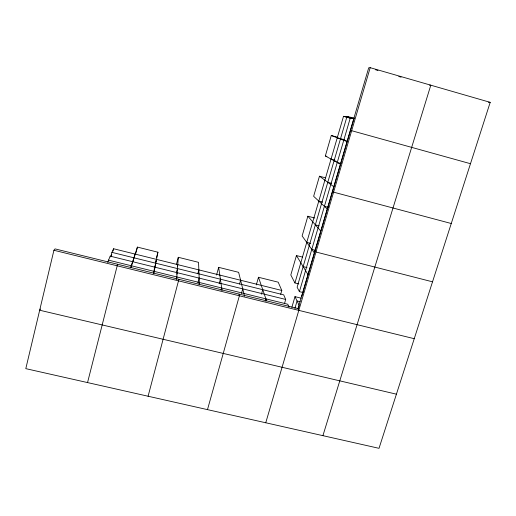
<?xml version="1.0" encoding="UTF-8"?>
<svg xmlns="http://www.w3.org/2000/svg" width="516" height="516" viewBox="0 0 516 516"><rect width="100%" height="100%" fill="white"/><g stroke="black" fill="none" stroke-linecap="round" stroke-linejoin="round"><path stroke-width="0.77" d="M178.897 279.317L148.092 396.236M176.665 279.188L178.304 257.291L198.544 262.334L199.434 284.78M153.723 273.557L157.928 252.208L137.417 247.1L130.613 267.881M297.964 308.568L55.051 248.893L53.922 250.273L25.8 368.65L379.015 448.32L490.2 102.349L370.198 67.68L368.714 67.796L297.964 308.568L298.809 310.368M107.721 262.405L110.14 256.142L285.696 299.448L284.574 303.305M110.753 256.974L111.907 252.363L113.597 248.744L281.794 290.456L280.672 294.326M113.023 251.053L113.597 248.744M87.546 382.575L117.59 264.257M130.922 267.288L131.309 265.753M131.445 266.379L132.638 261.696M132.915 261.715L133.915 257.806M134.154 257.91L135.134 254.085M135.85 253.246L137.417 247.1M156.535 257.561L157.928 252.208M155.503 263.283L156.516 259.387M154.142 269.429L155.761 263.212M153.762 271.868L154.974 267.204M153.749 272.925L154.155 271.371M176.446 264.295L178.304 257.291M177.343 266.204L177.756 264.656M176.433 272.448L177.459 268.578M176.743 274.222L177.156 272.674M176.214 279.272L176.833 276.95M197.802 273.744L198.847 269.887M197.925 282.723L199.17 278.105M198.931 284.026L199.344 282.491M216.539 275.06L218.655 267.34L238.631 272.319L244.565 296.184M219.132 283.8L220.403 279.201M221.061 290.282L221.693 287.986M239.534 284.064L240.598 280.24M207.484 409.633L239.392 295.784L239.011 294.081M241.456 293.423L242.739 288.85M256.31 284.922L258.477 277.266L278.195 282.181L281.794 290.456M261.451 294.23L262.747 289.67M265.243 301.183L265.908 298.861M302.673 257.142L296.442 255.555L290.811 274.976L294.926 282.955L298.79 283.923M314.754 218.023L307.858 216.223L302.124 235.973L314.47 253.098L301.783 296.249M325.635 177.872L319.469 176.214L313.638 196.299L327.389 209.128L320.9 231.22L307.858 216.223M340.56 164.314L325.344 155.948L331.278 135.514L337.49 137.224M294.926 282.955L343.521 116.3L351.422 118.319M346.855 117.042L297.119 287.199L299.403 291.63L303.26 292.585M291.863 307.323L294.984 296.648L301.202 298.19M299.403 291.63L350.338 117.822L353.989 118.635M294.888 308.445L297.074 300.976L300.125 301.725M314.689 252.343L320.675 231.974M327.615 208.361L353.763 119.402M298.358 308.523L299.028 306.24M265.746 422.772L370.198 67.68M322.913 435.665L430.808 85.185L429.493 85.172M110.792 256.504L111.804 254.317M40.5 308.994L39.68 310.226L396.417 394.179M488.375 102.226L490.2 102.349M354.447 118.112L346.617 116.397L348.623 116.958M108.296 260.096L287.773 304.24L289.018 307.097M53.922 250.273L414.245 338.696M155.277 261.025L156.638 261.36M111.907 252.363L283.703 294.855L285.696 299.448M303.137 266.598L307.007 267.578M432.524 281.82L315.979 252.014L314.979 250.66M306.756 242.391L310.645 243.391M311.787 249.376L315.669 250.37M315.347 224.834L319.243 225.847M318.791 201.111L322.623 202.124M324.396 206.335L328.228 207.348M451.261 223.512L333.581 192.158L332.433 191.268M327.776 182.309L331.62 183.335M331.046 159.083L334.903 160.134M334.078 160.753L336.393 161.379M337.251 162.495L341.108 163.54M325.344 155.948L326.892 156.374M340.437 138.998L344.307 140.062M343.766 140.262L347.636 141.332M337.251 137.785L344.224 139.707M470.482 163.707L350.338 130.335M350.338 117.822L354.15 118.886M343.521 116.3L351.125 118.422M375.654 69.802L377.964 70.473M398.778 76.484L401.087 77.148M331.278 135.514L347.242 141.584M319.469 176.214L333.942 186.831M296.442 255.555L308.097 274.776M294.984 296.648L299.248 305.478M258.477 277.266L266.63 300.963M218.655 267.34L222.041 290.334"/></g></svg>
